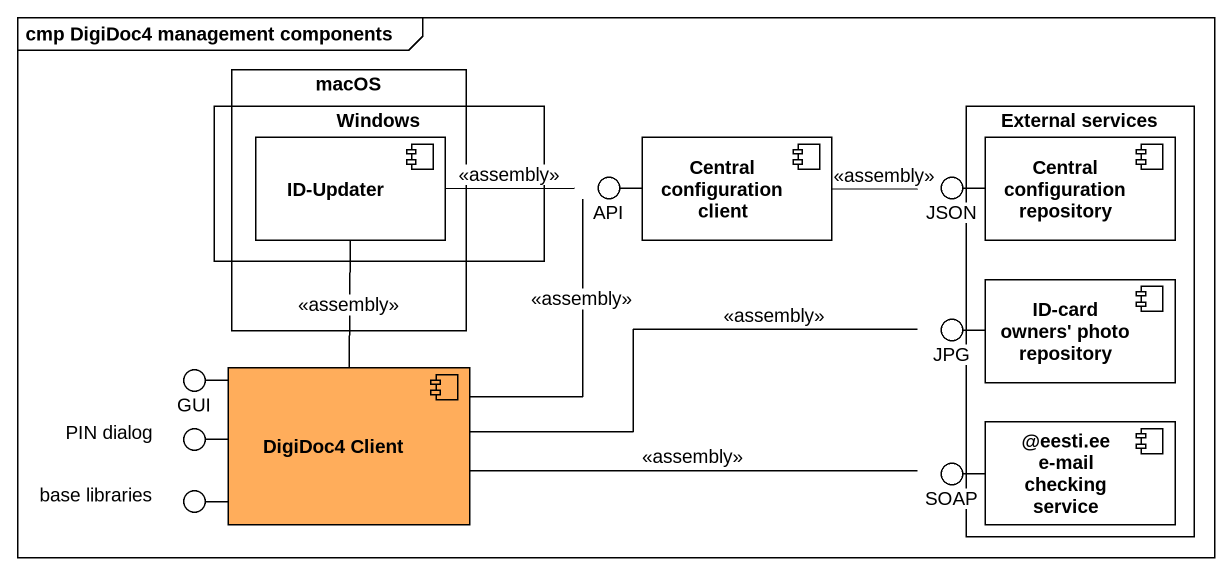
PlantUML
@startuml
mainframe cmp DigiDoc4 management components
rectangle macOS
rectangle Windows {
  component "ID-Updater" as ID_Updater #FFFFFF
}
component "Central configuration client" as Central_configuration_client #FFFFFF
rectangle "External services" as External_services {
  component "Central configuration repository" as Central_configuration #FFFFFF
  component "ID-card owners' photo repository" as ID_card_owners_photo #FFFFFF
  component "@eesti.ee e-mail checking service" as eesti_ee_e_mail_checking #FFFFFF
}
() API
() "JSON" as JSON_
() GUI
component "DigiDoc4 Client" as DigiDoc4_Client #FFAD5B
() JPG
() "PIN dialog" as PIN_dialog
() SOAP
() "base libraries" as base_libraries
Central_configuration_client -left- API
Central_configuration -left- JSON_
DigiDoc4_Client -left- GUI
ID_card_owners_photo -left- JPG
DigiDoc4_Client -left- PIN_dialog
eesti_ee_e_mail_checking -left- SOAP
DigiDoc4_Client -left- base_libraries
ID_Updater -right- API : <<assembly>>
Central_configuration_client -right- JSON_ : <<assembly>>
DigiDoc4_Client -up- ID_Updater : <<assembly>>
DigiDoc4_Client -up- API : <<assembly>>
DigiDoc4_Client -right- JPG : <<assembly>>
DigiDoc4_Client -right- SOAP : <<assembly>>
@enduml
